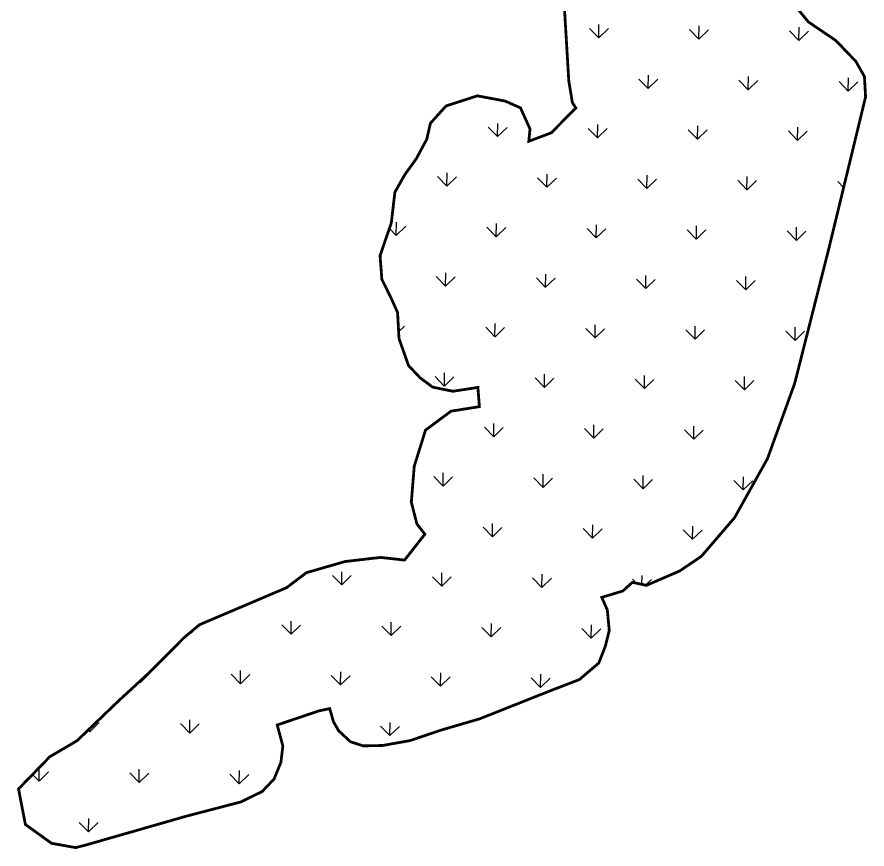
# Model space of a CAD drawing. Header units: metres. Extents: x 266352 to 301042, y 2101789 to 2138568.
# Drawn here: x 280291 to 281202, y 2109258 to 2110149 of the extents above; entities that cross this region are included whole.
import ezdxf

# ---------------------------------------------------------------- set-up
doc = ezdxf.new("R2010")
doc.units = ezdxf.units.M
doc.layers.add('MANGROOVE BUFFER ZONE', color=120, linetype='Continuous')

# ---------------------------------------------------------------- blocks, each defined once
blk = doc.blocks.new('A$Cb723a7a5')
at = {"layer": 'MANGROOVE BUFFER ZONE'}
h = blk.add_hatch(dxfattribs=at)
h.set_pattern_fill('GRASS', color=256, scale=0.005)
h.set_pattern_definition([(90, (-12.0039, -32.06213), (-0.08980256, 0.08980256), [0.0238125, -0.15579262]), (45, (-12.0039, -32.06213), (-0.08980256, 0.08980256), [0.0238125, -0.1031875]), (135, (-12.0039, -32.06213), (-0.08980256, -0.08980256), [0.0238125, -0.1031875])])
h.paths.add_polyline_path([(6.5926, 11.9732), (6.7735, 12.0276), (6.8711, 12.0544), (6.9092, 12.0738), (6.9299, 12.0963), (6.9418, 12.1264), (6.9449, 12.1557), (6.9343, 12.1933), (7.0087, 12.2195), (7.0282, 12.2239), (7.0352, 12.2004), (7.0446, 12.1844), (7.0662, 12.1648), (7.0893, 12.1577), (7.1242, 12.1589), (7.1732, 12.1683), (7.23, 12.1883), (7.2978, 12.209), (7.4274, 12.2624), (7.4756, 12.2816), (7.5101, 12.3118), (7.5215, 12.342), (7.5282, 12.3706), (7.5242, 12.4074), (7.514, 12.4297), (7.5518, 12.4417), (7.5687, 12.4574), (7.5939, 12.4523), (7.653, 12.4787), (7.6919, 12.5057), (7.7505, 12.5757), (7.8083, 12.6825), (7.8555, 12.8184), (7.914, 13.0624), (7.9762, 13.3341), (7.9737, 13.3705), (7.958, 13.3975), (7.9215, 13.4346), (7.8719, 13.4673), (7.8392, 13.5059), (7.8127, 13.5128), (7.7857, 13.5134), (7.7467, 13.5373), (7.7185, 13.5429), (7.6971, 13.5712), (7.6801, 13.5762), (7.6374, 13.5725), (7.5996, 13.5762), (7.5638, 13.58), (7.5066, 13.5718), (7.4695, 13.563), (7.4375, 13.5266), (7.4337, 13.4851), (7.4431, 13.3561), (7.45, 13.3172), (7.4563, 13.3077), (7.4129, 13.2625), (7.3727, 13.2468), (7.3746, 13.2688), (7.357, 13.3065), (7.3293, 13.3184), (7.2793, 13.3272), (7.2233, 13.3083), (7.1957, 13.2769), (7.1894, 13.248), (7.1711, 13.2129), (7.1504, 13.1833), (7.1334, 13.1522), (7.1277, 13.0969), (7.1164, 13.063), (7.1083, 13.0379), (7.112, 12.9956), (7.1278, 12.9648), (7.141, 12.9365), (7.1441, 12.89), (7.1618, 12.8415), (7.1831, 12.8195), (7.2058, 12.8032), (7.2422, 12.7963), (7.2869, 12.8038), (7.29, 12.7693), (7.2391, 12.7605), (7.1938, 12.7259), (7.1744, 12.6609), (7.17, 12.5962), (7.1805, 12.5573), (7.195, 12.5391), (7.1592, 12.4922), (7.1158, 12.4964), (7.0523, 12.4882), (6.9832, 12.4673), (6.9481, 12.44), (6.7927, 12.3716), (6.7644, 12.3473), (6.7048, 12.2857), (6.6482, 12.2322), (6.5754, 12.1605), (6.5269, 12.1312), (6.4714, 12.0726), (6.4845, 12.009), (6.532, 11.9757), (6.5754, 11.9686)])
at = {"layer": 'MANGROOVE BUFFER ZONE', "const_width": 0.005, "flags": 128}
blk.add_lwpolyline([(7.4337, 13.4851), (7.4431, 13.3561), (7.45, 13.3172), (7.4563, 13.3077), (7.4129, 13.2625), (7.3727, 13.2468), (7.3746, 13.2688), (7.357, 13.3065), (7.3293, 13.3184), (7.2793, 13.3272), (7.2233, 13.3083), (7.1957, 13.2769), (7.1894, 13.248), (7.1711, 13.2129), (7.1504, 13.1833), (7.1334, 13.1522), (7.1277, 13.0969), (7.1164, 13.063), (7.1083, 13.0379), (7.112, 12.9956), (7.1278, 12.9648), (7.141, 12.9365), (7.1441, 12.89), (7.1618, 12.8415), (7.1831, 12.8195), (7.2058, 12.8032), (7.2422, 12.7963), (7.2869, 12.8038), (7.29, 12.7693), (7.2391, 12.7605), (7.1938, 12.7259), (7.1744, 12.6609), (7.17, 12.5962), (7.1805, 12.5573), (7.195, 12.5391), (7.1592, 12.4922), (7.1158, 12.4964), (7.0523, 12.4882), (6.9832, 12.4673), (6.9481, 12.44), (6.7927, 12.3716), (6.7644, 12.3473), (6.7048, 12.2857), (6.6482, 12.2322), (6.5754, 12.1605), (6.5269, 12.1312), (6.4714, 12.0726), (6.4845, 12.009), (6.532, 11.9757), (6.5754, 11.9686), (6.5926, 11.9732), (6.7735, 12.0276), (6.8711, 12.0544), (6.9092, 12.0738), (6.9299, 12.0963), (6.9418, 12.1264), (6.9449, 12.1557), (6.9343, 12.1933), (7.0087, 12.2195), (7.0282, 12.2239), (7.0352, 12.2004), (7.0446, 12.1844), (7.0662, 12.1648), (7.0893, 12.1577), (7.1242, 12.1589), (7.1732, 12.1683), (7.23, 12.1883), (7.2978, 12.209), (7.4274, 12.2624), (7.4756, 12.2816), (7.5101, 12.3118), (7.5215, 12.342), (7.5282, 12.3706), (7.5242, 12.4074), (7.514, 12.4297), (7.5518, 12.4417), (7.5687, 12.4574), (7.5939, 12.4523), (7.653, 12.4787), (7.6919, 12.5057), (7.7505, 12.5757), (7.8083, 12.6825), (7.8555, 12.8184), (7.914, 13.0624), (7.9762, 13.3341), (7.9737, 13.3705), (7.958, 13.3975), (7.9215, 13.4346), (7.8719, 13.4673), (7.8392, 13.5059)], dxfattribs=at)

msp = doc.modelspace()

# ---------------------------------------------------------------- block references
at = {"xscale": 596.549869289999, "yscale": 596.549869289999, "zscale": 596.549869289999, "rotation": 359.2756421283617}
msp.add_blockref('A$Cb723a7a5', (276341.64, 2102169.84), dxfattribs=at)

doc.saveas('drawing.dxf')
